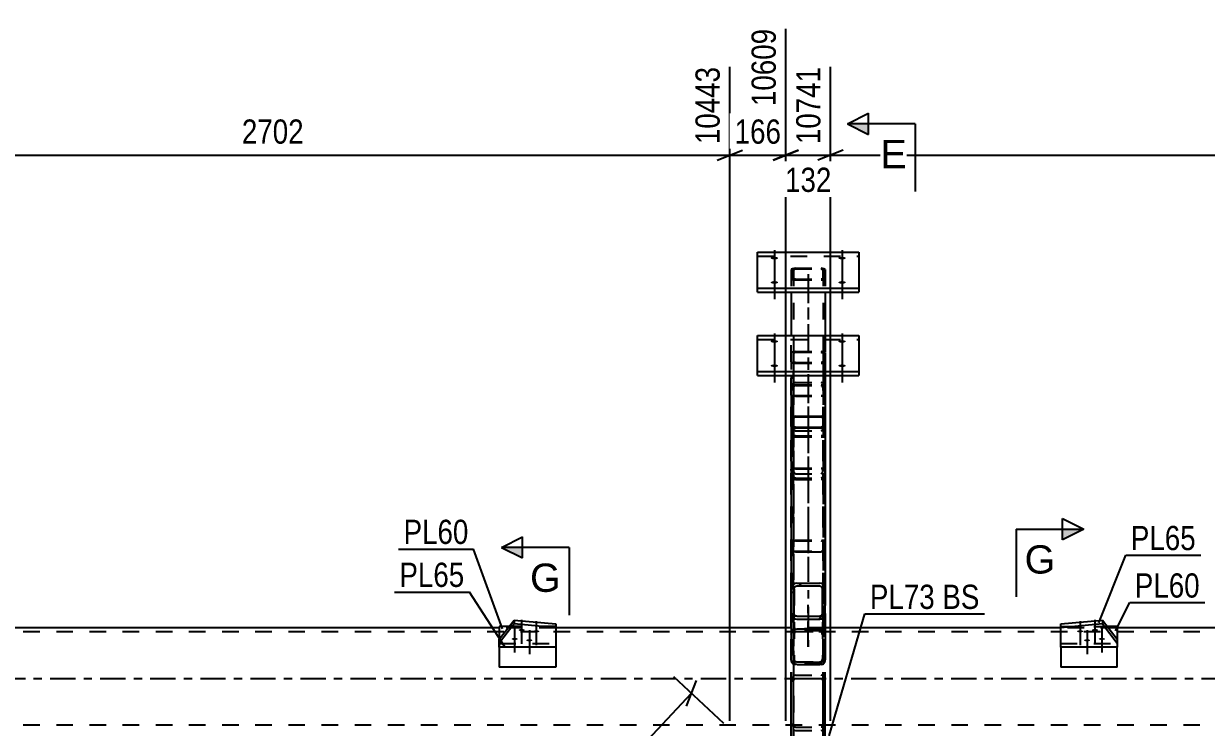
# Model space of a CAD drawing. Header units: millimetres. Extents: x -141 to 1048, y -561 to 280.
# Drawn here: x 334.2 to 474.1, y -5.8 to 77.4 of the extents above; entities that cross this region are included whole.
import ezdxf

# ---------------------------------------------------------------- set-up
doc = ezdxf.new("R2010")
doc.units = ezdxf.units.MM
doc.linetypes.add('DXK_LINE_DOT2', pattern=[3.9198, 1.9599, -1.9599])
doc.linetypes.add('DXK_LINE_DOT3', pattern=[5.9187, 2.979, -0.9799, 0.9799, -0.9799])
doc.styles.add('Arial', font='ARIAL.TTF', dxfattribs={"height": 0.2})
doc.styles.add('Arial Narrow', font='ARIALN.TTF', dxfattribs={"height": 0.2})

# ---------------------------------------------------------------- blocks, each defined once
blk = doc.blocks.new('Part-389626618-6400 - 6323')
at = {"linetype": 'Continuous'}
h = blk.add_hatch(dxfattribs=at)
h.set_pattern_fill('', scale=0.7, style=0, pattern_type=0)
h.set_pattern_definition([(45, (428.9506, 10.8653), (-1.5715, 1.5715), [])])
h.paths.add_polyline_path([(429, 10.6), (428.95, 10.87), (428.81, 11.09), (428.6, 11.23), (428.36, 11.29), (425.64, 11.29), (425.39, 11.23), (425.19, 11.09), (425.05, 10.87), (425, 10.6), (425, 7.71), (425.05, 7.45), (425.19, 7.23), (425.39, 7.08), (425.64, 7.03), (428.36, 7.03), (428.6, 7.08), (428.81, 7.23), (428.95, 7.45), (429, 7.71)])
h.paths.add_polyline_path([(428.65, 7.58), (428.59, 7.47), (428.48, 7.4), (428.36, 7.37), (425.64, 7.37), (425.52, 7.4), (425.41, 7.47), (425.34, 7.58), (425.32, 7.71), (425.32, 10.6), (425.34, 10.73), (425.41, 10.85), (425.52, 10.92), (425.64, 10.95), (428.36, 10.95), (428.48, 10.92), (428.59, 10.85), (428.65, 10.73), (428.68, 10.6), (428.68, 7.71)])
at = {"color": 2, "linetype": 'Continuous'}
for p, q in [((425.64, 11.29), (425.39, 11.23)), ((425.64, 11.29), (428.36, 11.29)), ((428.6, 11.23), (428.36, 11.29)), ((425.05, 10.87), (425, 10.6)), ((425, 7.71), (425, 10.6)), ((425.32, 10.6), (425.34, 10.73)), ((425.32, 7.71), (425.32, 10.6)), ((425.52, 10.92), (425.64, 10.95)), ((425.64, 10.95), (428.36, 10.95)), ((428.36, 10.95), (428.48, 10.92)), ((428.65, 10.73), (428.68, 10.6)), ((428.68, 7.71), (428.68, 10.6)), ((429, 10.6), (428.95, 10.87)), ((429, 7.71), (429, 10.6)), ((425, 7.71), (425, 2.33)), ((425, 7.71), (425.05, 7.45)), ((425.34, 7.58), (425.32, 7.71)), ((425.39, 7.08), (425.64, 7.03)), ((425.64, 7.37), (425.52, 7.4)), ((425.64, 7.37), (428.36, 7.37)), ((425.64, 7.03), (428.36, 7.03)), ((428.48, 7.4), (428.36, 7.37)), ((428.36, 7.03), (428.6, 7.08)), ((428.68, 7.71), (428.65, 7.58)), ((428.95, 7.45), (429, 7.71)), ((429, 7.71), (429, 2.33)), ((425.05, 2.07), (425, 2.33)), ((425.64, 1.65), (425.39, 1.7)), ((425.64, 1.65), (428.36, 1.65)), ((428.6, 1.7), (428.36, 1.65)), ((429, 2.33), (428.95, 2.07))]:
    blk.add_line(p, q, dxfattribs=at)
at = {"color": 7, "linetype": 'DXK_LINE_DOT2'}
for p, q in [((425, 10.6), (425, 7.71)), ((425.32, 10.6), (425.32, 2.33)), ((428.68, 10.6), (428.68, 2.33)), ((429, 10.6), (429, 7.71)), ((425.39, 5.85), (425.64, 5.9)), ((425.64, 5.9), (428.36, 5.9)), ((428.36, 5.9), (428.6, 5.85)), ((425, 5.22), (425.05, 5.48)), ((425.34, 5.35), (425.32, 5.22)), ((425.64, 5.56), (425.52, 5.54)), ((425.64, 5.56), (428.36, 5.56)), ((428.48, 5.54), (428.36, 5.56)), ((428.68, 5.22), (428.65, 5.35)), ((428.95, 5.48), (429, 5.22)), ((425.32, 2.33), (425.34, 2.2)), ((425.52, 2.01), (425.64, 1.99)), ((425.64, 1.99), (428.36, 1.99)), ((428.36, 1.99), (428.48, 2.01)), ((428.65, 2.2), (428.68, 2.33))]:
    blk.add_line(p, q, dxfattribs=at)
at = {"color": 7, "linetype": 'DXK_LINE_DOT3'}
blk.add_line((427, 3.77), (427, 9.16), dxfattribs=at)
at = {"color": 2, "linetype": 'Continuous'}
for centre, radius, start, end in [((425.67, 10.63), 0.662, 114.32, 159.2417), ((428.33, 10.63), 0.662, 20.7583, 65.68), ((425.65, 10.62), 0.331, 114.32, 159.2417), ((428.35, 10.62), 0.331, 20.7583, 65.68), ((425.67, 7.68), 0.662, 200.7583, 245.68), ((425.65, 7.7), 0.331, 200.7583, 245.68), ((428.35, 7.7), 0.331, 294.32, 339.2417), ((428.33, 7.68), 0.662, 294.32, 339.2417), ((425.67, 2.3), 0.662, 200.7583, 245.68), ((428.33, 2.3), 0.662, 294.32, 339.2417)]:
    blk.add_arc(centre, radius, start, end, dxfattribs=at)
at = {"color": 7, "linetype": 'DXK_LINE_DOT2'}
for centre, radius, start, end in [((425.67, 5.25), 0.662, 114.32, 159.2417), ((428.33, 5.25), 0.662, 20.7583, 65.68), ((425.65, 5.23), 0.331, 114.32, 159.2417), ((428.35, 5.23), 0.331, 20.7583, 65.68), ((425.65, 2.31), 0.331, 200.7583, 245.68), ((428.35, 2.31), 0.331, 294.32, 339.2417)]:
    blk.add_arc(centre, radius, start, end, dxfattribs=at)
blk = doc.blocks.new('Part-389626618-6447 - 6323')
at = {"color": 7, "linetype": 'DXK_LINE_DOT2'}
for p, q in [((425.14, 34.82), (425.3, 34.97)), ((425.3, 34.97), (425.48, 35.02)), ((425.48, 35.02), (428.52, 35.02)), ((428.52, 35.02), (428.7, 34.97)), ((428.7, 34.97), (428.86, 34.82)), ((425, 34.33), (425.04, 34.6)), ((425, 34.33), (425, 15.15)), ((425.04, 34.6), (425.14, 34.82)), ((425.26, 34.47), (425.24, 34.33)), ((425.24, 34.33), (425.24, 7.19)), ((425.31, 34.58), (425.26, 34.47)), ((425.39, 34.65), (425.31, 34.58)), ((425.48, 34.68), (425.39, 34.65)), ((425.48, 34.68), (428.52, 34.68)), ((428.61, 34.65), (428.52, 34.68)), ((428.69, 34.58), (428.61, 34.65)), ((428.74, 34.47), (428.69, 34.58)), ((428.76, 34.33), (428.74, 34.47)), ((428.76, 34.33), (428.76, 2.16)), ((428.86, 34.82), (428.96, 34.6)), ((428.96, 34.6), (429, 34.33)), ((429, 34.33), (429, 15.15)), ((425.04, 29.73), (425, 29.99)), ((425.14, 29.51), (425.04, 29.73)), ((425.3, 29.36), (425.14, 29.51)), ((425.24, 29.99), (425.26, 29.86)), ((425.26, 29.86), (425.31, 29.75)), ((425.31, 29.75), (425.39, 29.68)), ((425.39, 29.68), (425.48, 29.65)), ((425.48, 29.65), (428.52, 29.65)), ((428.52, 29.65), (428.61, 29.68)), ((428.61, 29.68), (428.69, 29.75)), ((428.69, 29.75), (428.74, 29.86)), ((428.86, 29.51), (428.7, 29.36)), ((428.74, 29.86), (428.76, 29.99)), ((428.96, 29.73), (428.86, 29.51)), ((429, 29.99), (428.96, 29.73)), ((425.48, 29.31), (425.3, 29.36)), ((425.48, 29.31), (428.52, 29.31)), ((428.7, 29.36), (428.52, 29.31)), ((425, 10.6), (425, 2.16)), ((429, 2.16), (429, 10.6)), ((425.24, 7.19), (425.24, 2.16)), ((425.41, 5.89), (425.3, 5.86)), ((425.31, 5.57), (425.39, 5.63)), ((425.39, 5.63), (425.48, 5.65)), ((425.48, 5.9), (425.41, 5.89)), ((428.52, 5.9), (425.48, 5.9)), ((428.52, 5.65), (425.48, 5.65)), ((428.65, 5.87), (428.52, 5.9)), ((428.52, 5.65), (428.61, 5.63)), ((428.61, 5.63), (428.69, 5.57)), ((428.7, 5.86), (428.65, 5.87)), ((425.04, 5.59), (425, 5.39)), ((425.24, 5.39), (425.26, 5.49)), ((425.26, 5.49), (425.31, 5.57)), ((428.69, 5.57), (428.74, 5.49)), ((428.74, 5.49), (428.76, 5.39)), ((429, 5.39), (428.96, 5.59)), ((425, 2.16), (425.04, 1.96)), ((425.26, 2.06), (425.24, 2.16)), ((425.31, 1.98), (425.26, 2.06)), ((425.3, 1.69), (425.48, 1.65)), ((425.39, 1.92), (425.31, 1.98)), ((425.48, 1.9), (425.39, 1.92)), ((428.52, 1.9), (425.48, 1.9)), ((428.52, 1.65), (425.48, 1.65)), ((428.61, 1.92), (428.52, 1.9)), ((428.52, 1.65), (428.7, 1.69)), ((428.69, 1.98), (428.61, 1.92)), ((428.74, 2.06), (428.69, 1.98)), ((428.76, 2.16), (428.74, 2.06)), ((428.96, 1.96), (429, 2.16))]:
    blk.add_line(p, q, dxfattribs=at)
at = {"color": 7, "linetype": 'DXK_LINE_DOT3'}
blk.add_line((427, 32.16), (427, 3.77), dxfattribs=at)
at = {"color": 2, "linetype": 'Continuous'}
for p, q in [((425, 15.15), (425, 10.6)), ((429, 15.15), (429, 10.6))]:
    blk.add_line(p, q, dxfattribs=at)
at = {"color": 7, "linetype": 'DXK_LINE_DOT2'}
for centre, start, end in [((425.5, 5.41), 114.32, 159.2417), ((428.5, 5.41), 20.7583, 65.68), ((425.5, 2.14), 200.7583, 245.68), ((428.5, 2.14), 294.32, 339.2417)]:
    blk.add_arc(centre, 0.496, start, end, dxfattribs=at)
blk = doc.blocks.new('Part-389626618-6457 - 6323')
at = {"color": 7, "linetype": 'DXK_LINE_DOT2'}
for p, q in [((456.85, 3.72), (456.85, 6.16)), ((456.85, 6.16), (462.37, 6.16)), ((463.53, 4.67), (463.53, 3.72))]:
    blk.add_line(p, q, dxfattribs=at)
at = {"color": 2, "linetype": 'Continuous'}
for p, q in [((463.53, 6.16), (462.37, 6.16)), ((463.53, 6.16), (463.53, 4.67)), ((456.85, 3.72), (456.85, 1.36)), ((463.53, 1.36), (463.53, 3.72)), ((463.53, 1.36), (456.85, 1.36))]:
    blk.add_line(p, q, dxfattribs=at)
blk = doc.blocks.new('Part-389626618-6505 - 6323')
at = {"color": 2, "linetype": 'Continuous'}
for p, q in [((390.47, 6), (223.53, 6)), ((425, 6), (397.15, 6)), ((456.85, 6), (429, 6)), ((555.64, 6), (463.53, 6))]:
    blk.add_line(p, q, dxfattribs=at)
at = {"color": 7, "linetype": 'DXK_LINE_DOT2'}
for p, q in [((397.15, 6), (390.47, 6)), ((429, 6), (425, 6)), ((463.53, 6), (456.85, 6)), ((555.64, 5.52), (0, 5.52)), ((555.64, -5.52), (0, -5.52))]:
    blk.add_line(p, q, dxfattribs=at)
at = {"color": 7, "linetype": 'DXK_LINE_DOT3'}
blk.add_line((0, 0), (555.64, 0), dxfattribs=at)
blk = doc.blocks.new('Part-389626618-6507 - 6323')
at = {"color": 2, "linetype": 'Continuous'}
for p, q in [((390.47, 4.67), (392.21, 6.91)), ((392.21, 6.46), (390.47, 4.21)), ((392.21, 6.91), (397.15, 6.46)), ((392.21, 6.91), (392.21, 6.46)), ((397.15, 6.01), (392.21, 6.46)), ((397.15, 6.46), (397.15, 3.72)), ((390.47, 3.72), (390.47, 4.67)), ((397.15, 3.72), (390.47, 3.72))]:
    blk.add_line(p, q, dxfattribs=at)
at = {"color": 7, "linetype": 'DXK_LINE_DOT2'}
blk.add_line((390.47, 4.17), (397.15, 4.17), dxfattribs=at)
blk = doc.blocks.new('Bolt-389626618-49752 - 6323')
at = {"linetype": 'Continuous'}
for points in [[(431, 39.71), (430.91, 39.72), (430.82, 39.73), (430.74, 39.74), (430.67, 39.76), (430.62, 39.79), (430.58, 39.82), (430.56, 39.85), (430.56, 39.88), (430.58, 39.91), (430.62, 39.94), (430.67, 39.96), (430.74, 39.98), (430.82, 40), (430.91, 40.01), (431, 40.01), (431.09, 40.01), (431.18, 40), (431.26, 39.98), (431.33, 39.96), (431.38, 39.94), (431.42, 39.91), (431.44, 39.88), (431.44, 39.85), (431.42, 39.82), (431.38, 39.79), (431.33, 39.76), (431.26, 39.74), (431.18, 39.73), (431.09, 39.72)], [(431, 36.84), (430.91, 36.84), (430.82, 36.85), (430.74, 36.87), (430.67, 36.89), (430.62, 36.91), (430.58, 36.94), (430.56, 36.97), (430.56, 37), (430.58, 37.04), (430.62, 37.06), (430.67, 37.09), (430.74, 37.11), (430.82, 37.13), (430.91, 37.14), (431, 37.14), (431.09, 37.14), (431.18, 37.13), (431.26, 37.11), (431.33, 37.09), (431.38, 37.06), (431.42, 37.04), (431.44, 37), (431.44, 36.97), (431.42, 36.94), (431.38, 36.91), (431.33, 36.89), (431.26, 36.87), (431.18, 36.85), (431.09, 36.84)]]:
    blk.add_hatch(color=1, dxfattribs=at).paths.add_polyline_path(points)
at = {"color": 1, "linetype": 'Continuous'}
for p, q in [((431, 40.8), (431, 37.87)), ((431, 37.93), (431, 35))]:
    blk.add_line(p, q, dxfattribs=at)
blk = doc.blocks.new('Part-389626618-6513 - 6323')
at = {"color": 2, "linetype": 'Continuous'}
for p, q in [((456.85, 6.46), (461.78, 6.91)), ((456.85, 3.72), (456.85, 6.46)), ((461.78, 6.46), (456.85, 6.01)), ((461.78, 6.91), (463.53, 4.67)), ((461.78, 6.91), (461.78, 6.46)), ((461.78, 6.46), (463.53, 4.21)), ((463.53, 4.67), (463.53, 3.72)), ((463.53, 3.72), (456.85, 3.72))]:
    blk.add_line(p, q, dxfattribs=at)
at = {"color": 7, "linetype": 'DXK_LINE_DOT2'}
blk.add_line((456.85, 4.17), (463.53, 4.17), dxfattribs=at)
blk = doc.blocks.new('Bolt-389626618-6563 - 6323')
at = {"linetype": 'Continuous'}
for points in [[(393.1, 5.87), (393.18, 5.86), (393.25, 5.86), (393.32, 5.84), (393.37, 5.83), (393.42, 5.81), (393.45, 5.78), (393.46, 5.76), (393.46, 5.73), (393.45, 5.71), (393.42, 5.68), (393.37, 5.66), (393.32, 5.64), (393.25, 5.63), (393.18, 5.62), (393.1, 5.62), (393.03, 5.62), (392.96, 5.63), (392.89, 5.64), (392.84, 5.66), (392.79, 5.68), (392.76, 5.71), (392.75, 5.73), (392.75, 5.76), (392.76, 5.78), (392.79, 5.81), (392.84, 5.83), (392.89, 5.84), (392.96, 5.86), (393.03, 5.86)], [(394.84, 5.71), (394.92, 5.71), (394.99, 5.7), (395.06, 5.69), (395.11, 5.67), (395.16, 5.65), (395.19, 5.62), (395.2, 5.6), (395.2, 5.57), (395.19, 5.55), (395.16, 5.52), (395.11, 5.5), (395.06, 5.49), (394.99, 5.47), (394.92, 5.47), (394.84, 5.46), (394.77, 5.47), (394.7, 5.47), (394.63, 5.49), (394.58, 5.5), (394.53, 5.52), (394.5, 5.55), (394.49, 5.57), (394.49, 5.6), (394.5, 5.62), (394.53, 5.65), (394.58, 5.67), (394.63, 5.69), (394.7, 5.7), (394.77, 5.71)], [(392.28, 4.81), (392.36, 4.81), (392.43, 4.8), (392.49, 4.79), (392.55, 4.77), (392.59, 4.75), (392.62, 4.72), (392.64, 4.7), (392.64, 4.67), (392.62, 4.65), (392.59, 4.62), (392.55, 4.6), (392.49, 4.59), (392.43, 4.57), (392.36, 4.57), (392.28, 4.56), (392.21, 4.57), (392.14, 4.57), (392.07, 4.59), (392.01, 4.6), (391.97, 4.62), (391.94, 4.65), (391.92, 4.67), (391.92, 4.7), (391.94, 4.72), (391.97, 4.75), (392.01, 4.77), (392.07, 4.79), (392.14, 4.8), (392.21, 4.81)], [(394.02, 4.65), (394.1, 4.65), (394.17, 4.64), (394.23, 4.63), (394.29, 4.61), (394.33, 4.59), (394.36, 4.57), (394.38, 4.54), (394.38, 4.51), (394.36, 4.49), (394.33, 4.47), (394.29, 4.45), (394.23, 4.43), (394.17, 4.42), (394.1, 4.41), (394.02, 4.4), (393.95, 4.41), (393.87, 4.42), (393.81, 4.43), (393.75, 4.45), (393.71, 4.47), (393.68, 4.49), (393.66, 4.51), (393.66, 4.54), (393.68, 4.57), (393.71, 4.59), (393.75, 4.61), (393.81, 4.63), (393.87, 4.64), (393.95, 4.65)]]:
    blk.add_hatch(color=1, dxfattribs=at).paths.add_polyline_path(points)
at = {"color": 1, "linetype": 'Continuous'}
for p, q in [((392.28, 5.89), (392.28, 3.07)), ((393.1, 6.95), (393.1, 4.13)), ((394.02, 5.73), (394.02, 2.91)), ((394.84, 6.79), (394.84, 3.97))]:
    blk.add_line(p, q, dxfattribs=at)
blk = doc.blocks.new('Bolt-389626618-6564 - 6323')
at = {"linetype": 'Continuous'}
for points in [[(459.15, 5.71), (459.23, 5.71), (459.3, 5.7), (459.37, 5.69), (459.42, 5.67), (459.47, 5.65), (459.5, 5.62), (459.51, 5.6), (459.51, 5.57), (459.5, 5.55), (459.47, 5.52), (459.42, 5.5), (459.37, 5.49), (459.3, 5.47), (459.23, 5.47), (459.15, 5.46), (459.08, 5.47), (459.01, 5.47), (458.94, 5.49), (458.89, 5.5), (458.84, 5.52), (458.81, 5.55), (458.8, 5.57), (458.8, 5.6), (458.81, 5.62), (458.84, 5.65), (458.89, 5.67), (458.94, 5.69), (459.01, 5.7), (459.08, 5.71)], [(460.89, 5.87), (460.97, 5.86), (461.04, 5.86), (461.11, 5.84), (461.16, 5.83), (461.21, 5.81), (461.24, 5.78), (461.25, 5.76), (461.25, 5.73), (461.24, 5.71), (461.21, 5.68), (461.16, 5.66), (461.11, 5.64), (461.04, 5.63), (460.97, 5.62), (460.89, 5.62), (460.82, 5.62), (460.75, 5.63), (460.68, 5.64), (460.63, 5.66), (460.58, 5.68), (460.55, 5.71), (460.54, 5.73), (460.54, 5.76), (460.55, 5.78), (460.58, 5.81), (460.63, 5.83), (460.68, 5.84), (460.75, 5.86), (460.82, 5.86)], [(459.98, 4.65), (460.05, 4.65), (460.12, 4.64), (460.19, 4.63), (460.25, 4.61), (460.29, 4.59), (460.32, 4.57), (460.34, 4.54), (460.34, 4.51), (460.32, 4.49), (460.29, 4.47), (460.25, 4.45), (460.19, 4.43), (460.12, 4.42), (460.05, 4.41), (459.98, 4.4), (459.9, 4.41), (459.83, 4.42), (459.77, 4.43), (459.71, 4.45), (459.67, 4.47), (459.64, 4.49), (459.62, 4.51), (459.62, 4.54), (459.64, 4.57), (459.67, 4.59), (459.71, 4.61), (459.77, 4.63), (459.83, 4.64), (459.9, 4.65)], [(461.72, 4.81), (461.79, 4.81), (461.86, 4.8), (461.93, 4.79), (461.98, 4.77), (462.03, 4.75), (462.06, 4.72), (462.08, 4.7), (462.08, 4.67), (462.06, 4.65), (462.03, 4.62), (461.98, 4.6), (461.93, 4.59), (461.86, 4.57), (461.79, 4.57), (461.72, 4.56), (461.64, 4.57), (461.57, 4.57), (461.51, 4.59), (461.45, 4.6), (461.41, 4.62), (461.37, 4.65), (461.36, 4.67), (461.36, 4.7), (461.37, 4.72), (461.41, 4.75), (461.45, 4.77), (461.51, 4.79), (461.57, 4.8), (461.64, 4.81)]]:
    blk.add_hatch(color=1, dxfattribs=at).paths.add_polyline_path(points)
at = {"color": 1, "linetype": 'Continuous'}
for p, q in [((459.15, 6.79), (459.15, 3.97)), ((459.98, 5.73), (459.98, 2.91)), ((460.89, 6.95), (460.89, 4.13)), ((461.72, 5.89), (461.72, 3.07))]:
    blk.add_line(p, q, dxfattribs=at)
blk = doc.blocks.new('Part-389626618-6739 - 6323')
at = {"color": 7, "linetype": 'DXK_LINE_DOT2'}
for p, q in [((425, -127.17), (425, 29.31)), ((425.24, 29.31), (425, 29.31)), ((425, 28.81), (425.04, 28.71)), ((425.04, 28.71), (425.14, 28.64)), ((425.14, 28.64), (425.3, 28.59)), ((425.24, 29.31), (425.24, -127.17)), ((425.26, 28.76), (425.24, 28.81)), ((425.31, 28.72), (425.26, 28.76)), ((425.3, 28.59), (425.48, 28.57)), ((425.39, 28.7), (425.31, 28.72)), ((425.48, 28.69), (425.39, 28.7)), ((425.48, 28.69), (428.52, 28.69)), ((425.48, 28.57), (428.52, 28.57)), ((428.61, 28.7), (428.52, 28.69)), ((428.52, 28.57), (428.7, 28.59)), ((428.69, 28.72), (428.61, 28.7)), ((428.74, 28.76), (428.69, 28.72)), ((428.7, 28.59), (428.86, 28.64)), ((428.76, 28.81), (428.74, 28.76)), ((428.76, -127.17), (428.76, 29.31)), ((429, 29.31), (428.76, 29.31)), ((428.86, 28.64), (428.96, 28.71)), ((428.96, 28.71), (429, 28.81)), ((429, -127.17), (429, 29.31)), ((425.04, 24.36), (425, 24.77)), ((425.24, 24.77), (425.26, 24.56)), ((425.48, 23.7), (425.3, 23.78)), ((425.39, 24.27), (425.48, 24.23)), ((425.48, 24.23), (428.52, 24.23)), ((428.52, 24.23), (428.61, 24.27)), ((428.7, 23.78), (428.52, 23.7)), ((428.74, 24.56), (428.76, 24.77)), ((429, 24.77), (428.96, 24.36)), ((425.48, 23.7), (428.52, 23.7))]:
    blk.add_line(p, q, dxfattribs=at)
for centre, radius, start, end in [((426.11, 24.49), 1.08, 186.941, 221.2627), ((425.79, 24.63), 0.539, 186.941, 221.2627), ((428.21, 24.63), 0.539, 318.7373, 353.0591), ((427.89, 24.49), 1.08, 318.7373, 353.0591)]:
    blk.add_arc(centre, radius, start, end, dxfattribs=at)
blk = doc.blocks.new('Part-389626618-6734 - 6323')
at = {"color": 7, "linetype": 'DXK_LINE_DOT2'}
for p, q in [((425.3, 34.97), (425.14, 34.82)), ((425.48, 35.02), (425.3, 34.97)), ((425.48, 35.02), (428.52, 35.02)), ((428.7, 34.97), (428.52, 35.02)), ((428.86, 34.82), (428.7, 34.97)), ((425.04, 34.6), (425, 34.33)), ((425, -103.12), (425, 34.33)), ((425.14, 34.82), (425.04, 34.6)), ((425.24, 34.33), (425.26, 34.47)), ((425.24, -103.12), (425.24, 34.33)), ((425.26, 34.47), (425.31, 34.58)), ((425.31, 34.58), (425.39, 34.65)), ((425.39, 34.65), (425.48, 34.68)), ((425.48, 34.68), (428.52, 34.68)), ((428.52, 34.68), (428.61, 34.65)), ((428.61, 34.65), (428.69, 34.58)), ((428.69, 34.58), (428.74, 34.47)), ((428.74, 34.47), (428.76, 34.33)), ((428.76, -103.12), (428.76, 34.33)), ((428.96, 34.6), (428.86, 34.82)), ((429, 34.33), (428.96, 34.6)), ((429, -103.12), (429, 34.33)), ((425, 29.99), (425.04, 29.73)), ((425.04, 29.73), (425.14, 29.51)), ((425.14, 29.51), (425.3, 29.36)), ((425.26, 29.86), (425.24, 29.99)), ((425.31, 29.75), (425.26, 29.86)), ((425.39, 29.68), (425.31, 29.75)), ((425.48, 29.65), (425.39, 29.68)), ((425.48, 29.65), (428.52, 29.65)), ((428.61, 29.68), (428.52, 29.65)), ((428.69, 29.75), (428.61, 29.68)), ((428.74, 29.86), (428.69, 29.75)), ((428.7, 29.36), (428.86, 29.51)), ((428.76, 29.99), (428.74, 29.86)), ((428.86, 29.51), (428.96, 29.73)), ((428.96, 29.73), (429, 29.99)), ((425.3, 29.36), (425.48, 29.31)), ((425.48, 29.31), (428.52, 29.31)), ((428.52, 29.31), (428.7, 29.36))]:
    blk.add_line(p, q, dxfattribs=at)
blk = doc.blocks.new('Part-389626618-6749 - 6323')
at = {"color": 7, "linetype": 'DXK_LINE_DOT2'}
for p, q in [((425.48, 0.41), (425.3, 0.35)), ((425.39, -0.01), (425.48, 0.02)), ((425.48, 0.41), (428.52, 0.41)), ((425.48, 0.02), (428.52, 0.02)), ((428.7, 0.35), (428.52, 0.41)), ((428.52, 0.02), (428.61, -0.01)), ((425.04, -0.08), (425, -0.38)), ((425, -50.17), (425, -0.38)), ((425.24, -0.38), (425.26, -0.23)), ((425.24, -50.17), (425.24, -0.38)), ((428.74, -0.23), (428.76, -0.38)), ((428.76, -50.17), (428.76, -0.38)), ((429, -0.38), (428.96, -0.08)), ((429, -50.17), (429, -0.38)), ((425, -5.35), (425.01, -5.41)), ((425.01, -5.41), (425.04, -5.65)), ((425.26, -5.5), (425.24, -5.35)), ((428.76, -5.35), (428.74, -5.5)), ((428.96, -5.65), (428.99, -5.41)), ((428.99, -5.41), (429, -5.35)), ((425.3, -6.08), (425.48, -6.14)), ((425.48, -5.75), (425.39, -5.72)), ((425.48, -5.75), (428.52, -5.75)), ((425.48, -6.14), (428.52, -6.14)), ((428.61, -5.72), (428.52, -5.75)), ((428.52, -6.14), (428.7, -6.08)), ((428.61, -5.72), (428.61, -5.72)), ((425, -47.15), (425.04, -46.97)), ((425.04, -46.97), (425.14, -46.81)), ((425.14, -46.81), (425.3, -46.71)), ((425.26, -47.06), (425.24, -47.15)), ((425.31, -46.98), (425.26, -47.06)), ((425.3, -46.71), (425.48, -46.67)), ((425.39, -46.93), (425.31, -46.98)), ((425.48, -46.91), (425.39, -46.93)), ((425.48, -46.67), (428.52, -46.67)), ((425.48, -46.91), (428.52, -46.91)), ((428.52, -46.67), (428.7, -46.71)), ((428.61, -46.93), (428.52, -46.91)), ((428.69, -46.98), (428.61, -46.93)), ((428.74, -47.06), (428.69, -46.98)), ((428.7, -46.71), (428.86, -46.81)), ((428.76, -47.15), (428.74, -47.06)), ((428.86, -46.81), (428.96, -46.97)), ((428.96, -46.97), (429, -47.15)), ((425.04, -50.35), (425, -50.17)), ((425.24, -50.17), (425.26, -50.26)), ((425.26, -50.26), (425.31, -50.34)), ((425.31, -50.34), (425.39, -50.39)), ((428.61, -50.39), (428.69, -50.34)), ((428.69, -50.34), (428.74, -50.26)), ((428.74, -50.26), (428.76, -50.17)), ((429, -50.17), (428.96, -50.35)), ((425.14, -50.51), (425.04, -50.35)), ((425.3, -50.61), (425.14, -50.51)), ((425.48, -50.65), (425.3, -50.61)), ((425.39, -50.39), (425.48, -50.41)), ((425.48, -50.41), (428.52, -50.41)), ((425.48, -50.65), (428.52, -50.65)), ((428.52, -50.41), (428.61, -50.39)), ((428.7, -50.61), (428.52, -50.65)), ((428.86, -50.51), (428.7, -50.61)), ((428.96, -50.35), (428.86, -50.51))]:
    blk.add_line(p, q, dxfattribs=at)
for centre, radius, start, end in [((425.74, -0.22), 0.721, 128.3497, 168.8112), ((428.26, -0.22), 0.721, 11.1889, 51.6503), ((425.61, -0.3), 0.36, 128.3497, 168.8112), ((428.39, -0.3), 0.36, 11.1889, 51.6503), ((425.61, -5.43), 0.36, 191.1889, 231.6503), ((428.39, -5.43), 0.36, 308.3497, 348.8112)]:
    blk.add_arc(centre, radius, start, end, dxfattribs=at)
blk = doc.blocks.new('Part-389626618-6757 - 6323')
at = {"color": 2, "linetype": 'Continuous'}
for p, q in [((391.62, 6.16), (390.47, 6.16)), ((390.47, 6.16), (390.47, 4.67)), ((390.47, 3.72), (390.47, 1.36)), ((397.15, 3.72), (397.15, 1.36)), ((397.15, 1.36), (390.47, 1.36))]:
    blk.add_line(p, q, dxfattribs=at)
at = {"color": 7, "linetype": 'DXK_LINE_DOT2'}
for p, q in [((397.15, 6.16), (391.62, 6.16)), ((397.15, 6.16), (397.15, 3.72)), ((390.47, 4.67), (390.47, 3.72))]:
    blk.add_line(p, q, dxfattribs=at)
blk = doc.blocks.new('Part-389626618-49742 - 6323')
at = {"color": 2, "linetype": 'Continuous'}
for p, q in [((421, 35.85), (421, 40.55)), ((421, 40.55), (433, 40.55)), ((433, 40.55), (433, 35.85)), ((421, 36.3), (433, 36.3)), ((421, 35.85), (433, 35.85))]:
    blk.add_line(p, q, dxfattribs=at)
at = {"color": 7, "linetype": 'DXK_LINE_DOT2'}
blk.add_line((421, 40.1), (433, 40.1), dxfattribs=at)
blk = doc.blocks.new('Part-389626618-49741 - 6323')
at = {"color": 7, "linetype": 'DXK_LINE_DOT3'}
blk.add_line((427, 47.38), (427, 14.82), dxfattribs=at)
at = {"color": 7, "linetype": 'DXK_LINE_DOT2'}
for p, q in [((425.04, 38.56), (425, 38.5)), ((425, 38.5), (425, 23.7)), ((425.14, 38.61), (425.04, 38.56)), ((425.3, 38.65), (425.14, 38.61)), ((425.24, 38.5), (425.26, 38.53)), ((425.24, 38.5), (425.24, 23.7)), ((425.26, 38.53), (425.31, 38.55)), ((425.48, 38.66), (425.3, 38.65)), ((425.31, 38.55), (425.39, 38.57)), ((425.39, 38.57), (425.48, 38.58)), ((425.48, 38.66), (428.52, 38.66)), ((425.48, 38.58), (428.52, 38.58)), ((428.7, 38.65), (428.52, 38.66)), ((428.52, 38.58), (428.61, 38.57)), ((428.61, 38.57), (428.69, 38.55)), ((428.69, 38.55), (428.74, 38.53)), ((428.86, 38.61), (428.7, 38.65)), ((428.74, 38.53), (428.76, 38.5)), ((428.76, 38.5), (428.76, 36.3)), ((428.76, 38.5), (428.76, 23.7)), ((428.96, 38.56), (428.86, 38.61)), ((429, 38.5), (428.96, 38.56)), ((429, 38.5), (429, 23.7)), ((425, 37.46), (425.04, 37.4)), ((425.04, 37.4), (425.14, 37.34)), ((425.14, 37.34), (425.3, 37.31)), ((425.26, 37.43), (425.24, 37.46)), ((425.31, 37.4), (425.26, 37.43)), ((425.3, 37.31), (425.48, 37.29)), ((425.39, 37.38), (425.31, 37.4)), ((425.48, 37.38), (425.39, 37.38)), ((425.48, 37.38), (428.52, 37.38)), ((425.48, 37.29), (428.52, 37.29)), ((428.61, 37.38), (428.52, 37.38)), ((428.52, 37.29), (428.7, 37.31)), ((428.69, 37.4), (428.61, 37.38)), ((428.74, 37.43), (428.69, 37.4)), ((428.7, 37.31), (428.86, 37.34)), ((428.76, 37.46), (428.74, 37.43)), ((428.86, 37.34), (428.96, 37.4)), ((428.96, 37.4), (429, 37.46)), ((425.24, 23.7), (425.24, 36.3)), ((425, 30.84), (425, 23.7)), ((429, 30.84), (429, 23.7)), ((425, 24.73), (425.04, 24.8)), ((425.04, 24.8), (425.14, 24.85)), ((425.14, 24.85), (425.3, 24.89)), ((425.26, 24.77), (425.24, 24.73)), ((425.31, 24.79), (425.26, 24.77)), ((425.3, 24.89), (425.48, 24.9)), ((425.39, 24.81), (425.31, 24.79)), ((425.48, 24.82), (425.39, 24.81)), ((425.48, 24.9), (428.52, 24.9)), ((425.48, 24.82), (428.52, 24.82)), ((428.52, 24.9), (428.7, 24.89)), ((428.61, 24.81), (428.52, 24.82)), ((428.69, 24.79), (428.61, 24.81)), ((428.74, 24.77), (428.69, 24.79)), ((428.7, 24.89), (428.86, 24.85)), ((428.76, 24.73), (428.74, 24.77)), ((428.86, 24.85), (428.96, 24.8)), ((428.96, 24.8), (429, 24.73)), ((425.04, 23.63), (425, 23.7)), ((425.14, 23.58), (425.04, 23.63)), ((425.3, 23.55), (425.14, 23.58)), ((425.24, 23.7), (425.26, 23.67)), ((425.26, 23.67), (425.31, 23.64)), ((425.48, 23.53), (425.3, 23.55)), ((425.31, 23.64), (425.39, 23.62)), ((425.39, 23.62), (425.48, 23.61)), ((425.48, 23.61), (428.52, 23.61)), ((425.48, 23.53), (428.52, 23.53)), ((428.52, 23.61), (428.61, 23.62)), ((428.7, 23.55), (428.52, 23.53)), ((428.61, 23.62), (428.69, 23.64)), ((428.69, 23.64), (428.74, 23.67)), ((428.86, 23.58), (428.7, 23.55)), ((428.74, 23.67), (428.76, 23.7)), ((428.96, 23.63), (428.86, 23.58)), ((429, 23.7), (428.96, 23.63))]:
    blk.add_line(p, q, dxfattribs=at)
at = {"color": 2, "linetype": 'Continuous'}
for p, q in [((425, 35.85), (425, 30.84)), ((429, 35.85), (429, 30.84))]:
    blk.add_line(p, q, dxfattribs=at)
blk = doc.blocks.new('Part-389626618-49745 - 6323')
at = {"color": 7, "linetype": 'DXK_LINE_DOT2'}
for p, q in [((425.04, 48.41), (425, 48.35)), ((425, 48.35), (425, 45.7)), ((425, 48.35), (425, 45.7)), ((425.14, 48.46), (425.04, 48.41)), ((425.3, 48.5), (425.14, 48.46)), ((425.24, 48.35), (425.26, 48.38)), ((425.24, 47.31), (425.24, 48.35)), ((425.24, 48.35), (425.24, 33.55)), ((425.26, 48.38), (425.31, 48.4)), ((425.48, 48.51), (425.3, 48.5)), ((425.31, 48.4), (425.39, 48.42)), ((425.39, 48.42), (425.48, 48.43)), ((425.48, 48.51), (428.52, 48.51)), ((425.48, 48.43), (428.52, 48.43)), ((428.7, 48.5), (428.52, 48.51)), ((428.52, 48.43), (428.61, 48.42)), ((428.61, 48.42), (428.69, 48.4)), ((428.69, 48.4), (428.74, 48.38)), ((428.86, 48.46), (428.7, 48.5)), ((428.74, 48.38), (428.76, 48.35)), ((428.76, 47.31), (428.76, 48.35)), ((428.76, 48.35), (428.76, 33.55)), ((428.96, 48.41), (428.86, 48.46)), ((429, 48.35), (428.96, 48.41)), ((429, 48.35), (429, 45.7)), ((429, 48.35), (429, 45.7)), ((425, 47.31), (425.04, 47.25)), ((425.04, 47.25), (425.14, 47.19)), ((425.14, 47.19), (425.3, 47.16)), ((425.26, 47.28), (425.24, 47.31)), ((425.31, 47.25), (425.26, 47.28)), ((425.3, 47.16), (425.48, 47.14)), ((425.39, 47.23), (425.31, 47.25)), ((425.48, 47.23), (425.39, 47.23)), ((425.48, 47.23), (428.52, 47.23)), ((425.48, 47.14), (428.52, 47.14)), ((428.61, 47.23), (428.52, 47.23)), ((428.52, 47.14), (428.7, 47.16)), ((428.69, 47.25), (428.61, 47.23)), ((428.74, 47.28), (428.69, 47.25)), ((428.7, 47.16), (428.86, 47.19)), ((428.76, 47.31), (428.74, 47.28)), ((428.86, 47.19), (428.96, 47.25)), ((428.96, 47.25), (429, 47.31)), ((425, 33.55), (425, 40.55)), ((429, 40.55), (429, 33.55)), ((425, 34.58), (425.04, 34.65)), ((425.04, 34.65), (425.14, 34.7)), ((425.14, 34.7), (425.3, 34.74)), ((425.26, 34.62), (425.24, 34.58)), ((425.31, 34.64), (425.26, 34.62)), ((425.3, 34.74), (425.48, 34.75)), ((425.39, 34.66), (425.31, 34.64)), ((425.48, 34.67), (425.39, 34.66)), ((425.48, 34.75), (428.52, 34.75)), ((425.48, 34.67), (428.52, 34.67)), ((428.52, 34.75), (428.7, 34.74)), ((428.61, 34.66), (428.52, 34.67)), ((428.69, 34.64), (428.61, 34.66)), ((428.74, 34.62), (428.69, 34.64)), ((428.7, 34.74), (428.86, 34.7)), ((428.76, 34.58), (428.74, 34.62)), ((428.86, 34.7), (428.96, 34.65)), ((428.96, 34.65), (429, 34.58)), ((425.04, 33.48), (425, 33.55)), ((425.14, 33.43), (425.04, 33.48)), ((425.3, 33.4), (425.14, 33.43)), ((425.24, 33.55), (425.26, 33.52)), ((425.26, 33.52), (425.31, 33.49)), ((425.48, 33.38), (425.3, 33.4)), ((425.31, 33.49), (425.39, 33.47)), ((425.39, 33.47), (425.48, 33.46)), ((425.48, 33.46), (428.52, 33.46)), ((425.48, 33.38), (428.52, 33.38)), ((428.52, 33.46), (428.61, 33.47)), ((428.7, 33.4), (428.52, 33.38)), ((428.61, 33.47), (428.69, 33.49)), ((428.69, 33.49), (428.74, 33.52)), ((428.86, 33.43), (428.7, 33.4)), ((428.74, 33.52), (428.76, 33.55)), ((428.96, 33.48), (428.86, 33.43)), ((429, 33.55), (428.96, 33.48))]:
    blk.add_line(p, q, dxfattribs=at)
at = {"color": 7, "linetype": 'DXK_LINE_DOT3'}
blk.add_line((427, 47.83), (427, 34.07), dxfattribs=at)
at = {"color": 2, "linetype": 'Continuous'}
for p, q in [((425, 45.7), (425, 40.55)), ((429, 45.7), (429, 40.55))]:
    blk.add_line(p, q, dxfattribs=at)
blk = doc.blocks.new('Part-389626618-49746 - 6323')
at = {"color": 2, "linetype": 'Continuous'}
for p, q in [((421, 45.7), (421, 50.4)), ((421, 50.4), (433, 50.4)), ((433, 50.4), (433, 45.7)), ((421, 46.16), (433, 46.16)), ((421, 45.7), (433, 45.7))]:
    blk.add_line(p, q, dxfattribs=at)
at = {"color": 7, "linetype": 'DXK_LINE_DOT2'}
blk.add_line((421, 49.95), (433, 49.95), dxfattribs=at)
blk = doc.blocks.new('Part-389626618-49749 - 6323')
at = {"color": 2, "linetype": 'Continuous'}
for p, q in [((425.04, 30.91), (425, 30.84)), ((425, 29.81), (425, 30.84)), ((425.14, 30.96), (425.04, 30.91)), ((425.3, 31), (425.14, 30.96)), ((425.24, 30.84), (425.26, 30.88)), ((425.24, 29.81), (425.24, 30.84)), ((425.26, 30.88), (425.31, 30.9)), ((425.48, 31.01), (425.3, 31)), ((425.31, 30.9), (425.39, 30.92)), ((425.39, 30.92), (425.48, 30.93)), ((425.48, 31.01), (428.52, 31.01)), ((425.48, 30.93), (428.52, 30.93)), ((428.7, 31), (428.52, 31.01)), ((428.52, 30.93), (428.61, 30.92)), ((428.61, 30.92), (428.69, 30.9)), ((428.69, 30.9), (428.74, 30.88)), ((428.86, 30.96), (428.7, 31)), ((428.74, 30.88), (428.76, 30.84)), ((428.76, 29.81), (428.76, 30.84)), ((428.96, 30.91), (428.86, 30.96)), ((429, 30.84), (428.96, 30.91)), ((429, 29.81), (429, 30.84)), ((425, 29.81), (425, 15.15)), ((425, 29.81), (425.04, 29.74)), ((425.04, 29.74), (425.14, 29.69)), ((425.14, 29.69), (425.3, 29.66)), ((425.26, 29.78), (425.24, 29.81)), ((425.31, 29.75), (425.26, 29.78)), ((425.3, 29.66), (425.48, 29.64)), ((425.39, 29.73), (425.31, 29.75)), ((425.48, 29.72), (425.39, 29.73)), ((425.48, 29.72), (428.52, 29.72)), ((425.48, 29.64), (428.52, 29.64)), ((428.61, 29.73), (428.52, 29.72)), ((428.52, 29.64), (428.7, 29.66)), ((428.69, 29.75), (428.61, 29.73)), ((428.74, 29.78), (428.69, 29.75)), ((428.7, 29.66), (428.86, 29.69)), ((428.76, 29.81), (428.74, 29.78)), ((428.86, 29.69), (428.96, 29.74)), ((428.96, 29.74), (429, 29.81)), ((429, 29.81), (429, 15.15)), ((425.04, 15.08), (425, 15.15)), ((425.14, 15.03), (425.04, 15.08)), ((425.3, 14.99), (425.14, 15.03)), ((425.48, 14.98), (425.3, 14.99)), ((425.48, 14.98), (428.52, 14.98)), ((428.7, 14.99), (428.52, 14.98)), ((428.86, 15.03), (428.7, 14.99)), ((428.96, 15.08), (428.86, 15.03)), ((429, 15.15), (428.96, 15.08))]:
    blk.add_line(p, q, dxfattribs=at)
at = {"color": 7, "linetype": 'DXK_LINE_DOT2'}
for p, q in [((425, 30.84), (425, 29.81)), ((425.24, 30.84), (425.24, 15.15)), ((428.76, 30.84), (428.76, 15.15)), ((429, 30.84), (429, 29.81)), ((425, 16.18), (425.04, 16.25)), ((425.04, 16.25), (425.14, 16.3)), ((425.14, 16.3), (425.3, 16.34)), ((425.26, 16.22), (425.24, 16.18)), ((425.31, 16.24), (425.26, 16.22)), ((425.3, 16.34), (425.48, 16.35)), ((425.39, 16.26), (425.31, 16.24)), ((425.48, 16.27), (425.39, 16.26)), ((425.48, 16.35), (428.52, 16.35)), ((425.48, 16.27), (428.52, 16.27)), ((428.52, 16.35), (428.7, 16.34)), ((428.61, 16.26), (428.52, 16.27)), ((428.69, 16.24), (428.61, 16.26)), ((428.69, 16.24), (428.7, 16.23)), ((428.7, 16.34), (428.86, 16.3)), ((428.7, 16.23), (428.74, 16.22)), ((428.76, 16.18), (428.74, 16.22)), ((428.86, 16.3), (428.96, 16.25)), ((428.96, 16.25), (429, 16.18)), ((425.24, 15.15), (425.26, 15.11)), ((425.26, 15.11), (425.31, 15.09)), ((425.31, 15.09), (425.39, 15.07)), ((425.39, 15.07), (425.48, 15.06)), ((425.48, 15.06), (428.52, 15.06)), ((428.52, 15.06), (428.61, 15.07)), ((428.61, 15.07), (428.69, 15.09)), ((428.69, 15.09), (428.74, 15.11)), ((428.74, 15.11), (428.76, 15.15))]:
    blk.add_line(p, q, dxfattribs=at)
blk = doc.blocks.new('Bolt-389626618-49751 - 6323')
at = {"linetype": 'Continuous'}
for points in [[(423, 39.71), (422.91, 39.72), (422.82, 39.73), (422.74, 39.74), (422.67, 39.76), (422.62, 39.79), (422.58, 39.82), (422.56, 39.85), (422.56, 39.88), (422.58, 39.91), (422.62, 39.94), (422.67, 39.96), (422.74, 39.98), (422.82, 40), (422.91, 40.01), (423, 40.01), (423.09, 40.01), (423.18, 40), (423.26, 39.98), (423.33, 39.96), (423.38, 39.94), (423.42, 39.91), (423.44, 39.88), (423.44, 39.85), (423.42, 39.82), (423.38, 39.79), (423.33, 39.76), (423.26, 39.74), (423.18, 39.73), (423.09, 39.72)], [(423, 36.84), (422.91, 36.84), (422.82, 36.85), (422.74, 36.87), (422.67, 36.89), (422.62, 36.91), (422.58, 36.94), (422.56, 36.97), (422.56, 37), (422.58, 37.04), (422.62, 37.06), (422.67, 37.09), (422.74, 37.11), (422.82, 37.13), (422.91, 37.14), (423, 37.14), (423.09, 37.14), (423.18, 37.13), (423.26, 37.11), (423.33, 37.09), (423.38, 37.06), (423.42, 37.04), (423.44, 37), (423.44, 36.97), (423.42, 36.94), (423.38, 36.91), (423.33, 36.89), (423.26, 36.87), (423.18, 36.85), (423.09, 36.84)]]:
    blk.add_hatch(color=1, dxfattribs=at).paths.add_polyline_path(points)
at = {"color": 1, "linetype": 'Continuous'}
for p, q in [((423, 40.8), (423, 37.87)), ((423, 37.93), (423, 35))]:
    blk.add_line(p, q, dxfattribs=at)
blk = doc.blocks.new('Bolt-389626618-49755 - 6323')
at = {"linetype": 'Continuous'}
for points in [[(423, 49.56), (422.91, 49.57), (422.82, 49.58), (422.74, 49.59), (422.67, 49.61), (422.62, 49.64), (422.58, 49.67), (422.56, 49.7), (422.56, 49.73), (422.58, 49.76), (422.62, 49.79), (422.67, 49.81), (422.74, 49.84), (422.82, 49.85), (422.91, 49.86), (423, 49.86), (423.09, 49.86), (423.18, 49.85), (423.26, 49.84), (423.33, 49.81), (423.38, 49.79), (423.42, 49.76), (423.44, 49.73), (423.44, 49.7), (423.42, 49.67), (423.38, 49.64), (423.33, 49.61), (423.26, 49.59), (423.18, 49.58), (423.09, 49.57)], [(423, 46.69), (422.91, 46.69), (422.82, 46.7), (422.74, 46.72), (422.67, 46.74), (422.62, 46.76), (422.58, 46.79), (422.56, 46.82), (422.56, 46.86), (422.58, 46.89), (422.62, 46.91), (422.67, 46.94), (422.74, 46.96), (422.82, 46.98), (422.91, 46.99), (423, 46.99), (423.09, 46.99), (423.18, 46.98), (423.26, 46.96), (423.33, 46.94), (423.38, 46.91), (423.42, 46.89), (423.44, 46.86), (423.44, 46.82), (423.42, 46.79), (423.38, 46.76), (423.33, 46.74), (423.26, 46.72), (423.18, 46.7), (423.09, 46.69)]]:
    blk.add_hatch(color=1, dxfattribs=at).paths.add_polyline_path(points)
at = {"color": 1, "linetype": 'Continuous'}
for p, q in [((423, 50.65), (423, 47.72)), ((423, 47.78), (423, 44.85))]:
    blk.add_line(p, q, dxfattribs=at)
blk = doc.blocks.new('Bolt-389626618-49756 - 6323')
at = {"linetype": 'Continuous'}
for points in [[(431, 49.56), (430.91, 49.57), (430.82, 49.58), (430.74, 49.59), (430.67, 49.61), (430.62, 49.64), (430.58, 49.67), (430.56, 49.7), (430.56, 49.73), (430.58, 49.76), (430.62, 49.79), (430.67, 49.81), (430.74, 49.84), (430.82, 49.85), (430.91, 49.86), (431, 49.86), (431.09, 49.86), (431.18, 49.85), (431.26, 49.84), (431.33, 49.81), (431.38, 49.79), (431.42, 49.76), (431.44, 49.73), (431.44, 49.7), (431.42, 49.67), (431.38, 49.64), (431.33, 49.61), (431.26, 49.59), (431.18, 49.58), (431.09, 49.57)], [(431, 46.69), (430.91, 46.69), (430.82, 46.7), (430.74, 46.72), (430.67, 46.74), (430.62, 46.76), (430.58, 46.79), (430.56, 46.82), (430.56, 46.86), (430.58, 46.89), (430.62, 46.91), (430.67, 46.94), (430.74, 46.96), (430.82, 46.98), (430.91, 46.99), (431, 46.99), (431.09, 46.99), (431.18, 46.98), (431.26, 46.96), (431.33, 46.94), (431.38, 46.91), (431.42, 46.89), (431.44, 46.86), (431.44, 46.82), (431.42, 46.79), (431.38, 46.76), (431.33, 46.74), (431.26, 46.72), (431.18, 46.7), (431.09, 46.69)]]:
    blk.add_hatch(color=1, dxfattribs=at).paths.add_polyline_path(points)
at = {"color": 1, "linetype": 'Continuous'}
for p, q in [((431, 50.65), (431, 47.72)), ((431, 47.78), (431, 44.85))]:
    blk.add_line(p, q, dxfattribs=at)
blk = doc.blocks.new('StraightDimension-389626618-6854 - 6323')
at = {"color": 7, "linetype": 'Continuous'}
for p, q in [((417.73, -5), (417.73, 72.33)), ((309.64, -5), (309.64, 70.5)), ((311.14, 62.49), (308.14, 61.29)), ((309.64, 61.89), (417.73, 61.89)), ((416.23, 61.29), (419.23, 62.49))]:
    blk.add_line(p, q, dxfattribs=at)
at = {"color": 0}
blk.add_wipeout([(367.94, 62.64), (367.94, 66.84), (359.43, 66.84), (359.43, 62.64)], dxfattribs=at)
at = {"color": 3, "style": 'Arial Narrow'}
blk.add_text('2702', height=2.863, dxfattribs=at).set_placement((360.03, 63.24))
at = {"color": 0, "linetype": 'Continuous'}
blk.add_wipeout([(417.13, 72.93), (412.93, 72.93), (412.93, 62.59), (417.13, 62.59)], dxfattribs=at)
at = {"color": 3, "linetype": 'Continuous', "style": 'Arial Narrow'}
blk.add_text('10443', height=2.863, rotation=90.0002, dxfattribs=at).set_placement((416.53, 63.19))
blk = doc.blocks.new('StraightDimension-389626618-7652 - 6323')
at = {"color": 7, "linetype": 'Continuous'}
for p, q in [((417, -5.31), (411.12, 0.22)), ((412.6, -3.24), (413.79, -0.23)), ((362.46, -55.68), (413.19, -1.73)), ((366.27, -59.26), (360.39, -53.73)), ((363.05, -54.17), (361.87, -57.18))]:
    blk.add_line(p, q, dxfattribs=at)
at = {"color": 0}
blk.add_wipeout([(390.2, -25.09), (387.14, -22.21), (381.31, -28.41), (384.37, -31.29)], dxfattribs=at)
at = {"color": 3, "style": 'Arial Narrow'}
blk.add_text('1851', height=2.863, rotation=46.7591, dxfattribs=at).set_placement((384.34, -30.44))
blk = doc.blocks.new('StraightDimension-389626618-6883 - 6323')
at = {"color": 7, "linetype": 'Continuous'}
for p, q in [((429.64, -5), (429.64, 72.33)), ((536.42, -5), (536.42, 72.33)), ((431.14, 62.49), (428.14, 61.29)), ((429.64, 61.89), (536.42, 61.89)), ((534.92, 61.29), (537.92, 62.49))]:
    blk.add_line(p, q, dxfattribs=at)
at = {"color": 0}
blk.add_wipeout([(487.28, 62.64), (487.28, 66.84), (478.77, 66.84), (478.77, 62.64)], dxfattribs=at)
at = {"color": 3, "style": 'Arial Narrow'}
blk.add_text('2669', height=2.863, dxfattribs=at).set_placement((479.37, 63.24))
at = {"color": 0, "linetype": 'Continuous'}
blk.add_wipeout([(535.82, 72.93), (531.62, 72.93), (531.62, 62.59), (535.82, 62.59)], dxfattribs=at)
at = {"color": 3, "linetype": 'Continuous', "style": 'Arial Narrow'}
blk.add_text('13410', height=2.863, rotation=90.0002, dxfattribs=at).set_placement((535.22, 63.19))
blk = doc.blocks.new('StraightDimension-389626618-6865 - 6323')
at = {"color": 7, "linetype": 'Continuous'}
for p, q in [((424.36, -5), (424.36, 76.83)), ((417.73, -5), (417.73, 72.33)), ((416.23, 61.29), (419.23, 62.49)), ((417.73, 61.89), (424.36, 61.89)), ((425.86, 62.49), (422.86, 61.29))]:
    blk.add_line(p, q, dxfattribs=at)
at = {"color": 0}
blk.add_wipeout([(424.39, 62.64), (424.39, 66.84), (417.7, 66.84), (417.7, 62.64)], dxfattribs=at)
at = {"color": 3, "style": 'Arial Narrow'}
blk.add_text('166', height=2.863, dxfattribs=at).set_placement((418.3, 63.24))
at = {"color": 0, "linetype": 'Continuous'}
blk.add_wipeout([(423.76, 77.43), (419.56, 77.43), (419.56, 67.09), (423.76, 67.09)], dxfattribs=at)
at = {"color": 3, "linetype": 'Continuous', "style": 'Arial Narrow'}
blk.add_text('10609', height=2.863, rotation=90.0002, dxfattribs=at).set_placement((423.16, 67.69))
blk = doc.blocks.new('StraightDimension-389626618-6876 - 6323')
at = {"color": 7, "linetype": 'Continuous'}
for p, q in [((424.36, -5), (424.36, 76.83)), ((429.64, -5), (429.64, 72.33)), ((422.86, 61.29), (425.86, 62.49)), ((424.36, 61.89), (429.64, 61.89)), ((431.14, 62.49), (428.14, 61.29))]:
    blk.add_line(p, q, dxfattribs=at)
at = {"color": 0, "linetype": 'Continuous'}
blk.add_wipeout([(429.04, 72.93), (424.84, 72.93), (424.84, 62.59), (429.04, 62.59)], dxfattribs=at)
at = {"color": 0}
blk.add_wipeout([(430.34, 56.94), (430.34, 61.14), (423.66, 61.14), (423.66, 56.94)], dxfattribs=at)
at = {"color": 3, "linetype": 'Continuous', "style": 'Arial Narrow'}
blk.add_text('10741', height=2.863, rotation=90.0002, dxfattribs=at).set_placement((428.44, 63.19))
at = {"color": 3, "style": 'Arial Narrow'}
blk.add_text('132', height=2.863, dxfattribs=at).set_placement((424.26, 57.54))
blk = doc.blocks.new('Mark-389626618-52823 - 6323')
at = {"color": 0}
blk.add_wipeout([(472.82, 15.19), (472.82, 18.19), (465.15, 18.19), (465.15, 15.19)], dxfattribs=at)
blk.add_wipeout([(472.82, 15.19), (472.82, 18.19), (465.15, 18.19), (465.15, 15.19)], dxfattribs=at)
at = {"color": 30, "linetype": 'Continuous'}
for p, q in [((461.37, 6.58), (464.55, 14.59)), ((464.55, 14.59), (473.42, 14.59))]:
    blk.add_line(p, q, dxfattribs=at)
at = {"color": 3, "style": 'Arial Narrow'}
blk.add_text('PL65', height=2.863, dxfattribs=at).set_placement((465.15, 15.19))
blk = doc.blocks.new('SectionMark-389626618-7763 - 6323')
at = {"linetype": 'Continuous'}
blk.add_hatch(color=6, dxfattribs=at).paths.add_polyline_path([(434.14, 65.59), (434.14, 64.34), (431.64, 65.59)])
at = {"color": 6, "linetype": 'Continuous'}
for p, q in [((431.64, 65.59), (434.14, 66.84)), ((434.14, 64.34), (434.14, 66.84)), ((439.64, 65.59), (431.64, 65.59)), ((431.64, 65.59), (434.14, 64.34)), ((439.64, 65.59), (439.64, 57.59))]:
    blk.add_line(p, q, dxfattribs=at)
at = {"color": 0, "linetype": 'Continuous'}
blk.add_wipeout([(438.64, 60.34), (438.64, 63.84), (435.53, 63.84), (435.53, 60.34)], dxfattribs=at)
at = {"color": 3, "linetype": 'Continuous', "style": 'Arial'}
blk.add_text('E', height=3.34, dxfattribs=at).set_placement((435.53, 60.34))
blk = doc.blocks.new('SectionMark-389626618-27149 - 6323')
at = {"linetype": 'Continuous'}
for points in [[(393.23, 15.51), (393.23, 14.26), (390.73, 15.51)], [(393.23, -13.62), (393.23, -14.87), (390.73, -14.87)]]:
    blk.add_hatch(color=6, dxfattribs=at).paths.add_polyline_path(points)
at = {"color": 6, "linetype": 'Continuous'}
for p, q in [((390.73, 15.51), (393.23, 16.76)), ((398.73, 15.51), (390.73, 15.51)), ((390.73, 15.51), (393.23, 14.26)), ((393.23, 14.26), (393.23, 16.76)), ((398.73, 15.51), (398.73, 7.51)), ((398.73, -14.87), (398.73, -6.87)), ((390.73, -14.87), (393.23, -13.62)), ((393.23, -13.62), (393.23, -16.12)), ((398.73, -14.87), (390.73, -14.87)), ((393.23, -16.12), (390.73, -14.87))]:
    blk.add_line(p, q, dxfattribs=at)
at = {"color": 0, "linetype": 'Continuous'}
for points in [[(397.73, 10.26), (397.73, 13.76), (394.1, 13.76), (394.1, 10.26)], [(397.73, -13.12), (397.73, -9.62), (394.1, -9.62), (394.1, -13.12)]]:
    blk.add_wipeout(points, dxfattribs=at)
at = {"color": 3, "linetype": 'Continuous', "style": 'Arial'}
for p in [(394.1, 10.26), (394.1, -13.12)]:
    blk.add_text('G', height=3.34, dxfattribs=at).set_placement(p)
blk = doc.blocks.new('Mark-389626618-52782 - 6323')
at = {"color": 0}
blk.add_wipeout([(386.34, 10.84), (386.34, 13.84), (378.66, 13.84), (378.66, 10.84)], dxfattribs=at)
blk.add_wipeout([(386.34, 10.84), (386.34, 13.84), (378.66, 13.84), (378.66, 10.84)], dxfattribs=at)
at = {"color": 30, "linetype": 'Continuous'}
for p in [(378.06, 10.24), (391.12, 3.76)]:
    blk.add_line(p, (386.94, 10.24), dxfattribs=at)
at = {"color": 3, "style": 'Arial Narrow'}
blk.add_text('PL65', height=2.863, dxfattribs=at).set_placement((378.66, 10.84))
blk = doc.blocks.new('Mark-389626618-52785 - 6323')
at = {"color": 0}
blk.add_wipeout([(386.82, 15.92), (386.82, 18.92), (379.15, 18.92), (379.15, 15.92)], dxfattribs=at)
blk.add_wipeout([(386.82, 15.92), (386.82, 18.92), (379.15, 18.92), (379.15, 15.92)], dxfattribs=at)
at = {"color": 30, "linetype": 'Continuous'}
for p in [(378.55, 15.32), (390.85, 5.88)]:
    blk.add_line(p, (387.42, 15.32), dxfattribs=at)
at = {"color": 3, "style": 'Arial Narrow'}
blk.add_text('PL60', height=2.863, dxfattribs=at).set_placement((379.15, 15.92))
blk = doc.blocks.new('SectionMark-389626618-52817 - 6323')
at = {"linetype": 'Continuous'}
for points in [[(457.08, 16.42), (457.08, 17.67), (459.58, 17.67)], [(457.08, -16), (457.08, -14.75), (459.58, -16)]]:
    blk.add_hatch(color=6, dxfattribs=at).paths.add_polyline_path(points)
at = {"color": 6, "linetype": 'Continuous'}
for p, q in [((457.08, 16.42), (457.08, 18.92)), ((457.08, 18.92), (459.58, 17.67)), ((451.58, 17.67), (451.58, 9.67)), ((451.58, 17.67), (459.58, 17.67)), ((459.58, 17.67), (457.08, 16.42)), ((451.58, -16), (451.58, -8)), ((459.58, -16), (457.08, -14.75)), ((457.08, -14.75), (457.08, -17.25)), ((451.58, -16), (459.58, -16)), ((459.58, -16), (457.08, -17.25))]:
    blk.add_line(p, q, dxfattribs=at)
at = {"color": 0, "linetype": 'Continuous'}
for points in [[(456.21, 12.42), (456.21, 15.92), (452.58, 15.92), (452.58, 12.42)], [(456.21, -14.25), (456.21, -10.75), (452.58, -10.75), (452.58, -14.25)]]:
    blk.add_wipeout(points, dxfattribs=at)
at = {"color": 3, "linetype": 'Continuous', "style": 'Arial'}
for p in [(452.58, 12.42), (452.58, -14.25)]:
    blk.add_text('G', height=3.34, dxfattribs=at).set_placement(p)
blk = doc.blocks.new('Mark-389626618-52820 - 6323')
at = {"color": 0}
blk.add_wipeout([(473.29, 9.58), (473.29, 12.58), (465.62, 12.58), (465.62, 9.58)], dxfattribs=at)
blk.add_wipeout([(473.29, 9.58), (473.29, 12.58), (465.62, 12.58), (465.62, 9.58)], dxfattribs=at)
at = {"color": 30, "linetype": 'Continuous'}
for p, q in [((463.32, 5.65), (465.02, 8.98)), ((465.02, 8.98), (473.89, 8.98))]:
    blk.add_line(p, q, dxfattribs=at)
at = {"color": 3, "style": 'Arial Narrow'}
blk.add_text('PL60', height=2.863, dxfattribs=at).set_placement((465.62, 9.58))
blk = doc.blocks.new('MarkSet-389626618-54588 - 6323')
at = {"color": 0}
for points in [[(441.96, 8.24), (441.96, 11.24), (434.29, 11.24), (434.29, 8.24)], [(447.25, 8.24), (447.25, 11.24), (442.86, 11.24), (442.86, 8.24)]]:
    blk.add_wipeout(points, dxfattribs=at)
for points in [[(441.96, 8.24), (441.96, 11.24), (434.29, 11.24), (434.29, 8.24)], [(447.25, 8.24), (447.25, 11.24), (442.86, 11.24), (442.86, 8.24)]]:
    blk.add_wipeout(points, dxfattribs=at)
at = {"color": 30, "linetype": 'Continuous'}
for p, q in [((429.48, -6.75), (433.69, 7.64)), ((433.69, 7.64), (447.85, 7.64))]:
    blk.add_line(p, q, dxfattribs=at)
at = {"color": 3, "style": 'Arial Narrow'}
for s, p in [('PL73', (434.29, 8.24)), ('BS', (442.86, 8.24))]:
    blk.add_text(s, height=2.863, dxfattribs=at).set_placement(p)

msp = doc.modelspace()

# ---------------------------------------------------------------- block references
for name in ['Part-389626618-49746 - 6323', 'Bolt-389626618-49755 - 6323', 'Bolt-389626618-49756 - 6323', 'Part-389626618-49745 - 6323', 'Part-389626618-49741 - 6323', 'Bolt-389626618-49751 - 6323', 'Bolt-389626618-49752 - 6323', 'Part-389626618-49742 - 6323', 'Part-389626618-6447 - 6323', 'Part-389626618-6734 - 6323', 'Part-389626618-49749 - 6323', 'Part-389626618-6739 - 6323', 'Part-389626618-6400 - 6323', 'Part-389626618-6505 - 6323', 'Part-389626618-6507 - 6323', 'Part-389626618-6757 - 6323', 'Bolt-389626618-6563 - 6323', 'Part-389626618-6513 - 6323', 'Part-389626618-6457 - 6323', 'Bolt-389626618-6564 - 6323', 'Part-389626618-6749 - 6323']:
    msp.add_blockref(name, (0, 0))

# ---------------------------------------------------------------- next in the draw order: block references
for name in ['StraightDimension-389626618-6854 - 6323', 'StraightDimension-389626618-6883 - 6323']:
    msp.add_blockref(name, (0, 0))

# ---------------------------------------------------------------- next in the draw order: block references
for name in ['SectionMark-389626618-52817 - 6323', 'Mark-389626618-52823 - 6323', 'StraightDimension-389626618-7652 - 6323']:
    msp.add_blockref(name, (0, 0))

# ---------------------------------------------------------------- next in the draw order: block references
for name in ['StraightDimension-389626618-6865 - 6323', 'SectionMark-389626618-27149 - 6323', 'Mark-389626618-52820 - 6323']:
    msp.add_blockref(name, (0, 0))

# ---------------------------------------------------------------- next in the draw order: block references
for name in ['StraightDimension-389626618-6876 - 6323', 'Mark-389626618-52782 - 6323']:
    msp.add_blockref(name, (0, 0))

# ---------------------------------------------------------------- next in the draw order: block references
for name in ['SectionMark-389626618-7763 - 6323', 'Mark-389626618-52785 - 6323']:
    msp.add_blockref(name, (0, 0))

# ---------------------------------------------------------------- next in the draw order: block references
msp.add_blockref('MarkSet-389626618-54588 - 6323', (0, 0))

doc.saveas('drawing.dxf')
